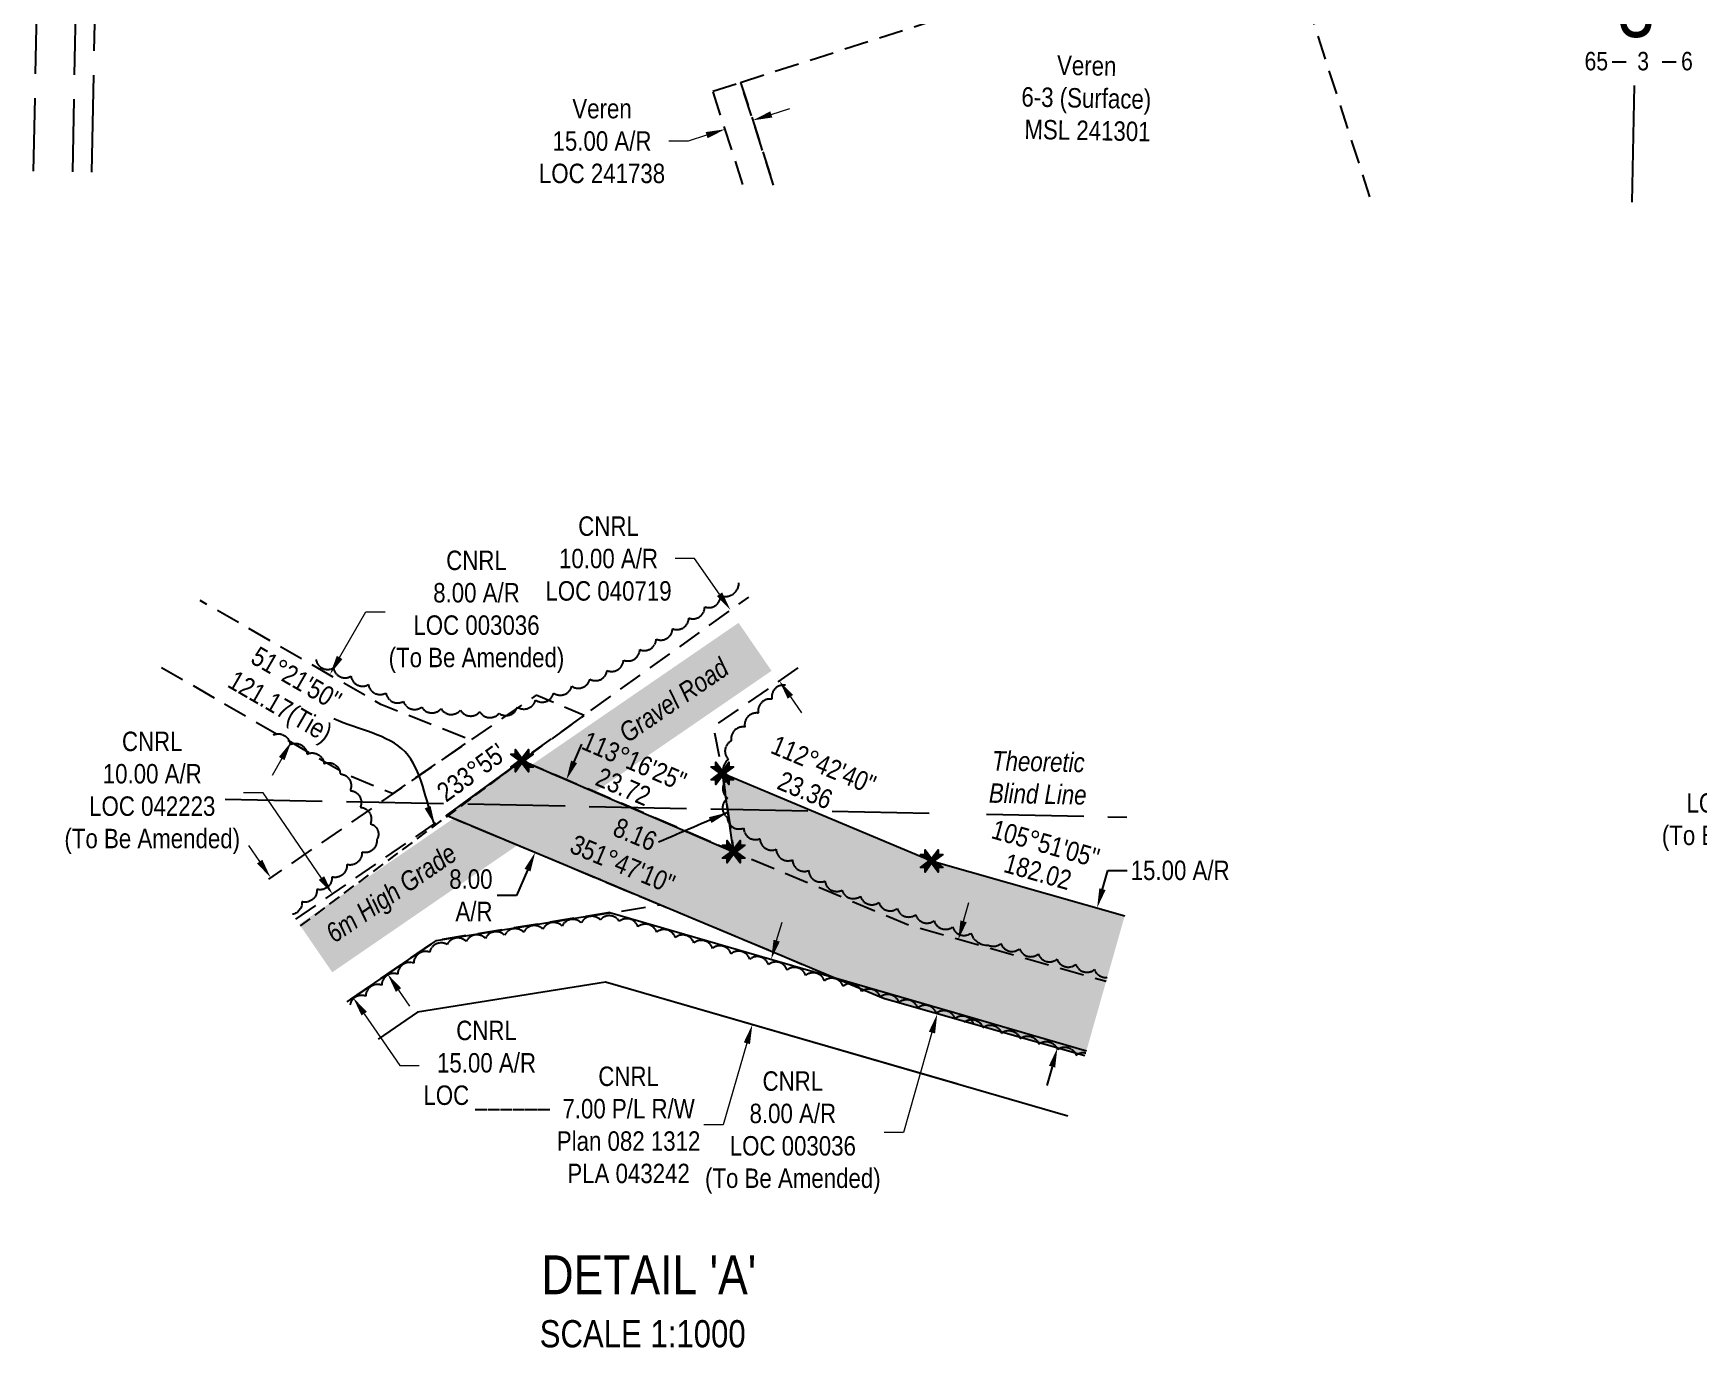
# Model space of a CAD drawing. Extents: x 410869 to 416967, y 6049756 to 6052439.
# Drawn here: x 410967 to 411824, y 6050023 to 6050700 of the extents above; entities that cross this region are included whole.
import ezdxf
from ezdxf.enums import TextEntityAlignment as Align

# ---------------------------------------------------------------- set-up
doc = ezdxf.new("R2010")
doc.units = 0
doc.header["$LTSCALE"] = 5
doc.header["$PDSIZE"] = 0.5
for name, pattern in [('0', [1, 1, 0]), ('foc-ACCESSROAD', [3.75, 2.5, -1.25]), ('foc-QUARTERLINE', [33, 25, -3, 2, -3]), ('foc-TIELINE', [1.875, 1.25, -0.625]), ('foc-UNSURVEYED', [12.5, 10, -2.5])]:
    doc.linetypes.add(name, pattern=pattern)
doc.layers.get('Defpoints').update_dxf_attribs({"color": 9})
for name, color, linetype in [('10', 1, 'Continuous'), ('9', 3, 'Continuous'), ('AS-ROADS', 254, 'Continuous'), ('C-AR', 13, 'foc-ACCESSROAD'), ('C-RW', 13, 'Continuous'), ('DETAIL-T', 7, 'Continuous'), ('F-AR', 190, 'foc-ACCESSROAD'), ('F-WS', 190, 'foc-ACCESSROAD'), ('L-BD', 7, 'Continuous'), ('L-MON', 1, 'Continuous'), ('L-QSEC', 8, 'foc-QUARTERLINE'), ('L-SECLBL', 7, 'Continuous'), ('L-TIE', 7, 'foc-TIELINE'), ('L-USEC', 7, 'foc-UNSURVEYED'), ('P-PROPOSED', 10, 'Continuous'), ('P-PROPOSED-H', 21, 'Continuous'), ('P-TXT', 4, 'Continuous'), ('T-BUSH', 110, '0')]:
    doc.layers.add(name, color=color, linetype=linetype)
for name, color, linetype, lineweight in [('C-AR-T', 13, 'Continuous', 9), ('F-AR-T', 190, 'Continuous', 9), ('F-WS-T', 190, 'Continuous', 9), ('T-TEXT', 48, 'Continuous', 18)]:
    doc.layers.add(name, color=color, linetype=linetype, lineweight=lineweight)
doc.styles.add('80', font='ARIALN.TTF', dxfattribs={"height": 10})
doc.styles.add('80CG', font='ARIALN.TTF', dxfattribs={"height": 10})
doc.styles.add('80L', font='ARIALN.TTF', dxfattribs={"height": 10})
doc.styles.add('SIMPLEX', font='ARIALN.TTF')
doc.styles.get("Standard").update_dxf_attribs({"font": 'ARIALN.TTF'})
doc.dimstyles.new('Compass 5 000', dxfattribs={"dimscale": 5, "dimtxt": 9, "dimasz": 2, "dimexe": 0.2, "dimexo": 0.0625, "dimgap": 0.5, "dimtad": 0, "dimtih": 1, "dimtoh": 1, "dimzin": 0, "dimdsep": 46, "dimtxsty": '80CG', "dimcen": 0.1, "dimse1": 1, "dimse2": 1, "dimclrd": 256, "dimclrt": 256, "dimaunit": 1, "dimadec": 4, "dimazin": 0, "dimtfac": 0.06, "dimtofl": 0, "dimtmove": 0, "dimatfit": 1, "dimfxl": 0.2, "dimtolj": 1, "dimtzin": 0, "dimlwd": -1, "dimarcsym": 0})

# ---------------------------------------------------------------- blocks, each defined once
blk = doc.blocks.new('L-SECLBL')
at = {"layer": '9', "color": 7}
for p, q in [((-5.08, -27.83), (-12.29, -27.83)), ((20.7, -27.83), (13.5, -27.83))]:
    blk.add_line(p, q, dxfattribs=at)
at = {"layer": '10', "color": 2, "style": 'SIMPLEX'}
blk.add_attdef('SEC', text='', height=30, dxfattribs=at).set_placement((0, 0), align=Align.MIDDLE)
at = {"layer": '10', "color": 5, "style": '80L'}
blk.add_attdef('TWP', text='', height=9.5, dxfattribs=at).set_placement((-14.43, -27.37), align=Align.MIDDLE_RIGHT)
blk.add_attdef('RGE', text='', height=9.5, dxfattribs=at).set_placement((3.62, -27.37), align=Align.MIDDLE_CENTER)
blk.add_attdef('MER', text='', height=9.5, dxfattribs=at).set_placement((23.17, -27.37), align=Align.MIDDLE_LEFT)
blk = doc.blocks.new('*D259')
at = {"layer": 'C-AR-T', "transparency": 16777216}
for p, q in [((411966.15, 6050386.17), (411972.28, 6050394.08)), ((411929.38, 6050338.72), (411907.53, 6050310.51)), ((411907.53, 6050310.51), (411897.53, 6050310.51))]:
    blk.add_line(p, q, dxfattribs=at)
for points in [[(411964.83, 6050387.19), (411967.47, 6050385.15), (411960.03, 6050378.27)], [(411928.07, 6050339.74), (411930.7, 6050337.7), (411935.51, 6050346.63)]]:
    blk.add_solid(points, dxfattribs=at)
at = {"layer": 'Defpoints', "color": 0, "transparency": 16777216}
for p in [(411958.1, 6050379.76), (411960.03, 6050378.27), (411933.58, 6050348.12)]:
    blk.add_point(p, dxfattribs=at)
at = {"layer": 'C-AR-T', "transparency": 16777216, "insert": (411850.51, 6050310.51), "char_height": 10, "attachment_point": 5, "style": '80CG'}
blk.add_mtext('\\A1;CNRL\\P8.00 A/R\\PLOC 003036\\P(To Be Amended)', dxfattribs=at)
blk = doc.blocks.new('*D261')
at = {"layer": 'C-AR-T', "transparency": 16777216}
for p, q in [((411124.63, 6050378.55), (411138.07, 6050402.02)), ((411138.07, 6050402.02), (411148.07, 6050402.02)), ((411094.82, 6050326.51), (411089.85, 6050317.83))]:
    blk.add_line(p, q, dxfattribs=at)
for points in [[(411123.18, 6050379.38), (411126.08, 6050377.72), (411119.66, 6050369.87)], [(411093.38, 6050327.34), (411096.27, 6050325.68), (411099.79, 6050335.18)]]:
    blk.add_solid(points, dxfattribs=at)
at = {"layer": 'Defpoints', "color": 0, "transparency": 16777216}
for p in [(411119.66, 6050369.87), (411137.75, 6050359.52), (411117.88, 6050324.83)]:
    blk.add_point(p, dxfattribs=at)
at = {"layer": 'C-AR-T', "transparency": 16777216, "insert": (411195.08, 6050402.02), "char_height": 10, "attachment_point": 5, "style": '80CG'}
blk.add_mtext('\\A1;CNRL\\P8.00 A/R\\PLOC 003036\\P(To Be Amended)', dxfattribs=at)
blk = doc.blocks.new('*D263')
at = {"layer": 'C-AR-T', "transparency": 16777216}
for p, q in [((411083.48, 6050273.47), (411077.81, 6050281.71)), ((411137.26, 6050195.2), (411155.64, 6050168.46)), ((411155.64, 6050168.46), (411165.64, 6050168.46))]:
    blk.add_line(p, q, dxfattribs=at)
for points in [[(411084.85, 6050274.42), (411082.1, 6050272.53), (411089.14, 6050265.23)], [(411138.64, 6050196.15), (411135.89, 6050194.26), (411131.6, 6050203.45)]]:
    blk.add_solid(points, dxfattribs=at)
at = {"layer": 'Defpoints', "color": 0, "transparency": 16777216}
for p in [(411100.91, 6050273.32), (411143.37, 6050211.53), (411131.6, 6050203.45)]:
    blk.add_point(p, dxfattribs=at)
at = {"layer": 'C-AR-T', "transparency": 16777216, "insert": (411200.25, 6050168.46), "char_height": 10, "attachment_point": 5, "style": '80CG'}
blk.add_mtext('\\A1;CNRL\\P15.00 A/R\\PLOC ______', dxfattribs=at)
blk = doc.blocks.new('*D265')
at = {"layer": 'C-AR-T', "transparency": 16777216}
for p, q in [((411085.19, 6050308.85), (411075.19, 6050308.85)), ((411115.3, 6050265.03), (411085.19, 6050308.85)), ((411154.94, 6050207.35), (411160.61, 6050199.11))]:
    blk.add_line(p, q, dxfattribs=at)
for points in [[(411116.68, 6050265.98), (411113.93, 6050264.09), (411120.97, 6050256.79)], [(411156.32, 6050208.3), (411153.57, 6050206.41), (411149.28, 6050215.6)]]:
    blk.add_solid(points, dxfattribs=at)
at = {"layer": 'Defpoints', "color": 0, "transparency": 16777216}
for p in [(411131.59, 6050264.1), (411120.97, 6050256.79), (411159.91, 6050222.9)]:
    blk.add_point(p, dxfattribs=at)
at = {"layer": 'C-AR-T', "transparency": 16777216, "insert": (411028.17, 6050308.85), "char_height": 10, "attachment_point": 5, "style": '80CG'}
blk.add_mtext('\\A1;CNRL\\P10.00 A/R\\PLOC 042223\\P(To Be Amended)', dxfattribs=at)
blk = doc.blocks.new('*D266')
at = {"layer": 'C-AR-T', "transparency": 16777216}
for p, q in [((411349.61, 6050232.78), (411352.39, 6050242.38)), ((411334.29, 6050179.97), (411322.09, 6050137.9)), ((411322.09, 6050137.9), (411312.09, 6050137.9))]:
    blk.add_line(p, q, dxfattribs=at)
for points in [[(411348.01, 6050233.24), (411351.21, 6050232.31), (411346.82, 6050223.17)], [(411332.69, 6050180.43), (411335.89, 6050179.51), (411337.08, 6050189.57)]]:
    blk.add_solid(points, dxfattribs=at)
at = {"layer": 'Defpoints', "color": 0, "transparency": 16777216}
for p in [(411337.73, 6050225.81), (411327.98, 6050192.21), (411337.08, 6050189.57)]:
    blk.add_point(p, dxfattribs=at)
at = {"layer": 'C-AR-T', "transparency": 16777216, "insert": (411273.39, 6050137.9), "char_height": 10, "attachment_point": 5, "style": '80CG'}
blk.add_mtext('\\A1;CNRL\\P7.00 P/L R/W\\PPlan 082 1312\\PPLA 043242', dxfattribs=at)
blk = doc.blocks.new('*D273')
at = {"layer": 'Defpoints', "color": 0, "transparency": 16777216}
for p in [(411337.27, 6050655.25), (411322.99, 6050650.66), (411323.07, 6050650.42)]:
    blk.add_point(p, dxfattribs=at)
at = {"layer": 'F-AR-T', "transparency": 16777216}
for p, q in [((411346.87, 6050658.06), (411356.39, 6050661.11)), ((411304.03, 6050644.3), (411294.03, 6050644.3)), ((411313.55, 6050647.36), (411304.03, 6050644.3))]:
    blk.add_line(p, q, dxfattribs=at)
for points in [[(411346.36, 6050659.64), (411347.38, 6050656.47), (411337.35, 6050655)], [(411313.04, 6050648.95), (411314.06, 6050645.77), (411323.07, 6050650.42)]]:
    blk.add_solid(points, dxfattribs=at)
at = {"layer": 'F-AR-T', "transparency": 16777216, "insert": (411259.71, 6050644.3), "char_height": 10, "attachment_point": 5, "style": '80CG'}
blk.add_mtext('\\A1;Veren\\P15.00 A/R\\PLOC 241738', dxfattribs=at)
blk = doc.blocks.new('*D282')
at = {"layer": 'Defpoints', "color": 0, "transparency": 16777216}
for p in [(411241.37, 6050315.62), (411261.64, 6050306.9), (411245.58, 6050269.58)]:
    blk.add_point(p, dxfattribs=at)
at = {"layer": 'P-TXT', "transparency": 16777216}
for p, q in [((411245.32, 6050324.8), (411249.27, 6050333.99)), ((411221.37, 6050269.11), (411215.76, 6050256.07)), ((411215.76, 6050256.07), (411205.76, 6050256.07))]:
    blk.add_line(p, q, dxfattribs=at)
for points in [[(411243.79, 6050325.46), (411246.85, 6050324.14), (411241.37, 6050315.62)], [(411219.83, 6050269.77), (411222.9, 6050268.45), (411225.32, 6050278.29)]]:
    blk.add_solid(points, dxfattribs=at)
at = {"layer": 'P-TXT', "transparency": 16777216, "insert": (411192.2, 6050256.07), "char_height": 10, "attachment_point": 5, "style": '80CG'}
blk.add_mtext('\\A1;8.00\\P A/R', dxfattribs=at)
blk = doc.blocks.new('TEMP')
h = blk.add_hatch(color=255)
h.dxf.hatch_style = 1
h.paths.add_polyline_path([(0, 0.25), (-0.67, 1.15), (-0.67, 0.67), (-1.15, 0.67), (-0.25, 0), (-1.15, -0.67), (-0.67, -0.67), (-0.67, -1.15), (0, -0.25), (0.67, -1.15), (0.67, -0.67), (1.15, -0.67), (0.25, 0), (1.15, 0.67), (0.67, 0.67), (0.67, 1.15)])
h.paths.add_polyline_path([(0.57, 0.85), (0.57, 0.57), (0.85, 0.57), (0.08, 0), (0.85, -0.57), (0.57, -0.57), (0.57, -0.85), (0, -0.08), (-0.57, -0.85), (-0.57, -0.57), (-0.85, -0.57), (-0.08, 0), (-0.85, 0.57), (-0.57, 0.57), (-0.57, 0.85), (0, 0.08)], flags=16)
h = blk.add_hatch(color=1)
h.dxf.hatch_style = 1
h.paths.add_polyline_path([(0, 0.08), (-0.57, 0.85), (-0.57, 0.57), (-0.85, 0.57), (-0.08, 0), (-0.85, -0.57), (-0.57, -0.57), (-0.57, -0.85), (0, -0.08), (0.57, -0.85), (0.57, -0.57), (0.85, -0.57), (0.08, 0), (0.85, 0.57), (0.57, 0.57), (0.57, 0.85)])
at = {"color": 1}
for p, q in [((-0.08, 0), (0.08, 0)), ((0, 0.08), (0, -0.08))]:
    blk.add_line(p, q, dxfattribs=at)
at = {"color": 255, "flags": 128}
blk.add_lwpolyline([(-0.25, 0), (-1.15, 0.67), (-0.67, 0.67), (-0.67, 1.15), (0, 0.25), (0.67, 1.15), (0.67, 0.67), (1.15, 0.67), (0.25, 0), (1.15, -0.67), (0.67, -0.67), (0.67, -1.15), (0, -0.25), (-0.67, -1.15), (-0.67, -0.67), (-1.15, -0.67)], close=True, dxfattribs=at)
at = {"color": 1, "flags": 128}
blk.add_lwpolyline([(-0.08, 0), (-0.85, 0.57), (-0.57, 0.57), (-0.57, 0.85), (0, 0.08), (0.57, 0.85), (0.57, 0.57), (0.85, 0.57), (0.08, 0), (0.85, -0.57), (0.57, -0.57), (0.57, -0.85), (0, -0.08), (-0.57, -0.85), (-0.57, -0.57), (-0.85, -0.57)], close=True, dxfattribs=at)
blk = doc.blocks.new('*D303')
at = {"layer": 'Defpoints', "color": 0, "transparency": 16777216}
for p in [(411500.26, 6050253.73), (411514.6, 6050249.66), (411479.79, 6050181.61)]:
    blk.add_point(p, dxfattribs=at)
at = {"layer": 'P-TXT', "transparency": 16777216}
for p, q in [((411517.33, 6050259.28), (411520.06, 6050268.9)), ((411520.06, 6050268.9), (411530.06, 6050268.9)), ((411491.39, 6050167.92), (411488.66, 6050158.3))]:
    blk.add_line(p, q, dxfattribs=at)
for points in [[(411515.72, 6050259.73), (411518.93, 6050258.82), (411514.6, 6050249.66)], [(411489.78, 6050168.38), (411492.99, 6050167.47), (411494.12, 6050177.54)]]:
    blk.add_solid(points, dxfattribs=at)
at = {"layer": 'P-TXT', "transparency": 16777216, "insert": (411557.34, 6050268.9), "char_height": 10, "attachment_point": 5, "style": '80CG'}
blk.add_mtext('\\A1;15.00 A/R', dxfattribs=at)

msp = doc.modelspace()

# ---------------------------------------------------------------- hatches: boundary and pattern name
at = {"layer": 'P-PROPOSED-H'}
h = msp.add_hatch(color=256, dxfattribs=at)
h.dxf.hatch_style = 1
h.paths.add_polyline_path([(411508.333, 6050173.507), (411528.809, 6050245.623), (411429.369, 6050273.858), (411321.651, 6050318.943), (411327.478, 6050278.579), (411218.515, 6050325.447), (411179.637, 6050297.115), (411404.57, 6050202.97)])

# ---------------------------------------------------------------- linework, layer by layer
at = {"layer": 'AS-ROADS', "const_width": 29.987, "flags": 128}
msp.add_lwpolyline([(411338.494, 6050384.018), (411112.364, 6050228.863)], dxfattribs=at)
at = {"layer": 'C-AR', "flags": 128}
for points in [[(411032.969, 6050373.447), (411128.244, 6050318.39), (411152.116, 6050308.507), (411192.118, 6050335.996), (411145.923, 6050354.334), (411052.753, 6050407.874)], [(411360.57, 6050373.151), (411317.027, 6050342.972), (411321.651, 6050318.943), (411327.478, 6050278.579), (411218.209, 6050325.579), (411335.296, 6050409.617)], [(411130.398, 6050202.621), (411174.499, 6050232.927), (411289.459, 6050251.149), (411179.637, 6050297.115), (411250.472, 6050348.735), (411225.727, 6050359.092), (411087.939, 6050264.405)], [(411451.011, 6050189.775), (411405.098, 6050202.811), (411179.694, 6050297.154), (411218.515, 6050325.447), (411327.478, 6050278.579), (411418.319, 6050240.602), (411519.247, 6050211.944)], [(411102.088, 6050243.817), (411179.637, 6050297.115)]]:
    msp.add_lwpolyline(points, dxfattribs=at)
at = {"layer": 'C-AR-T'}
for p, q in [((411307.366, 6050429.404), (411297.366, 6050429.404)), ((411320.186, 6050411.079), (411307.366, 6050429.404)), ((411356.664, 6050358.278), (411362.36, 6050350.059)), ((411445.821, 6050242.732), (411448.552, 6050252.352)), ((411429.564, 6050185.477), (411414.95, 6050134.01)), ((411414.95, 6050134.01), (411404.95, 6050134.01))]:
    msp.add_line(p, q, dxfattribs=at)
for points in [[(411321.556, 6050412.028), (411318.816, 6050410.13), (411325.883, 6050402.86)], [(411358.033, 6050359.227), (411355.294, 6050357.328), (411350.967, 6050366.496)], [(411444.217, 6050243.188), (411447.424, 6050242.277), (411443.089, 6050233.113)], [(411427.96, 6050185.933), (411431.167, 6050185.022), (411432.295, 6050195.097)]]:
    msp.add_solid(points, dxfattribs=at)
at = {"layer": 'C-RW'}
for points in [[(411128.562, 6050201.36), (411174.499, 6050232.927), (411263.692, 6050247.281), (411451.847, 6050192.718)], [(411128.562, 6050201.36), (411174.499, 6050232.927), (411263.692, 6050247.281), (411509.075, 6050176.123)], [(411442.291, 6050159.064), (411261.494, 6050211.493), (411164.781, 6050195.928), (411144.55, 6050182.026)], [(411499.519, 6050142.468), (411261.494, 6050211.493), (411164.781, 6050195.928), (411144.55, 6050182.026)]]:
    msp.add_lwpolyline(points, dxfattribs=at)
at = {"layer": 'F-AR'}
msp.add_lwpolyline([(411332.188, 6050622.007), (411316.795, 6050669.963), (411331.071, 6050674.545), (411348.037, 6050621.692)], dxfattribs=at)
at = {"layer": 'F-AR', "flags": 128}
msp.add_lwpolyline([(411263.734, 6050247.263), (411174.499, 6050232.927), (411128.565, 6050201.357)], dxfattribs=at)
at = {"layer": 'F-WS'}
msp.add_lwpolyline([(411348.037, 6050621.692), (411331.071, 6050674.545), (411470.288, 6050719.226), (411607.394, 6050763.243), (411622.491, 6050716.206), (411654.786, 6050615.598)], dxfattribs=at)
at = {"layer": 'L-QSEC'}
msp.add_line((411790.071, 6050612.867), (411791.265, 6050672.873), dxfattribs=at)
at = {"layer": 'L-TIE'}
msp.add_line((411104.462, 6050240.362), (411218.515, 6050325.447), dxfattribs=at)
at = {"layer": 'L-USEC'}
for p, q in [((410968.89, 6050728.857), (410966.93, 6050628.876)), ((410989.011, 6050728.457), (410987.052, 6050628.485)), ((410997.1, 6050628.29), (410999.059, 6050728.258)), ((411065.705, 6050305.603), (411433.271, 6050298.301)), ((411457.679, 6050297.816), (411529.818, 6050296.383))]:
    msp.add_line(p, q, dxfattribs=at)
at = {"layer": 'P-PROPOSED', "flags": 128}
msp.add_lwpolyline([(411508.333, 6050173.507), (411404.57, 6050202.97), (411179.637, 6050297.115), (411218.515, 6050325.447), (411327.478, 6050278.579), (411321.651, 6050318.943), (411429.369, 6050273.858), (411528.809, 6050245.623)], dxfattribs=at)
at = {"layer": 'T-BUSH', "flags": 128}
for points in [[(411112.403, 6050377.477, 0.5205671), (411121.422, 6050373.167, 0.5205671), (411130.441, 6050368.858, 0.5205671), (411139.46, 6050364.548, 0.5205671), (411148.478, 6050360.239, 0.5205671), (411157.497, 6050355.93, 0.5205671), (411166.896, 6050353.029, 0.5205671), (411176.859, 6050352.222, 0.5205671), (411186.822, 6050351.416, 0.5205671), (411196.785, 6050350.61, 0.5205671), (411206.748, 6050349.803, 0.5205671), (411216.131, 6050353.039, 0.5205671), (411225.465, 6050356.614, 0.5205671), (411234.8, 6050360.189, 0.5205671), (411244.134, 6050363.764, 0.5205671), (411253.468, 6050367.34, 0.5205671), (411262.35, 6050371.813, 0.5205671), (411270.775, 6050377.192, 0.5205671), (411279.2, 6050382.57, 0.5205671), (411287.625, 6050387.949, 0.5205671), (411296.05, 6050393.328, 0.5205671), (411304.409, 6050398.805, 0.5205671), (411312.577, 6050404.566, 0.5205671), (411320.746, 6050410.327, 0.5205671), (411330.168, 6050416.972, 0.5205671)], [(411354.125, 6050364.238, 0.520567), (411347.16, 6050357.069, 0.5205671), (411340.194, 6050349.9, 0.5205671), (411333.229, 6050342.731, 0.5205671), (411326.263, 6050335.562, 0.5205671), (411324.809, 6050326.085, 0.5205671), (411324.587, 6050316.092, 0.5205671), (411324.365, 6050306.099, 0.5205671), (411324.228, 6050296.151, 0.5205671), (411332.604, 6050290.696, 0.5205671), (411340.98, 6050285.242, 0.5205671), (411349.357, 6050279.788, 0.5205671), (411357.733, 6050274.334, 0.5205671), (411366.11, 6050268.88, 0.5205671), (411374.486, 6050263.425, 0.5205671), (411383.258, 6050258.791, 0.5205671), (411392.741, 6050255.632, 0.5205671), (411402.224, 6050252.473, 0.5205671), (411411.708, 6050249.314, 0.5205671), (411421.191, 6050246.154, 0.5205671), (411430.674, 6050242.995, 0.5205671), (411440.157, 6050239.836, 0.5205671), (411449.64, 6050236.677, 0.3503498), (411458.572, 6050230.466, 0.3503498)], [(411090.446, 6050338.657, -0.520567), (411099.146, 6050333.736, -0.5205671), (411107.847, 6050328.816, -0.5205671), (411116.547, 6050323.895, -0.5205671), (411124.897, 6050318.614, -0.5205671), (411130.053, 6050310.05, -0.5205671), (411135.209, 6050301.487, -0.5205671), (411140.365, 6050292.924, -0.5205671), (411143.745, 6050284.664, -0.5205671), (411136.042, 6050278.294, -0.5205671), (411128.339, 6050271.924, -0.5205671), (411120.636, 6050265.554, -0.5205671), (411112.933, 6050259.184, -0.5205671), (411105.23, 6050252.814, -0.3799683), (411100.351, 6050246.344, -0.3799683)], [(411451.012, 6050189.838, 0.520567), (411441.412, 6050192.622, 0.5205671), (411431.812, 6050195.406, 0.5205671), (411422.212, 6050198.19, 0.5205671), (411412.611, 6050200.974, 0.5205671), (411403.011, 6050203.758, 0.5205671), (411393.411, 6050206.542, 0.5205671), (411383.811, 6050209.326, 0.5205671), (411374.211, 6050212.11, 0.5205671), (411364.611, 6050214.894, 0.5205671), (411355.011, 6050217.677, 0.5205671), (411345.411, 6050220.461, 0.5205671), (411335.811, 6050223.245, 0.5205671), (411326.211, 6050226.029, 0.5205671), (411316.611, 6050228.813, 0.5205671), (411307.01, 6050231.597, 0.5205671), (411297.41, 6050234.381, 0.5205671), (411287.81, 6050237.165, 0.5205671), (411278.21, 6050239.949, 0.5205671), (411268.61, 6050242.733, 0.5205671), (411258.884, 6050243.47, 0.5205671), (411249.016, 6050241.882, 0.5205671), (411239.147, 6050240.294, 0.5205671), (411229.278, 6050238.706, 0.5205671), (411219.41, 6050237.117, 0.5205671), (411209.541, 6050235.529, 0.5205671), (411199.673, 6050233.941, 0.5205671), (411189.804, 6050232.353, 0.5205671), (411179.935, 6050230.765, 0.5205671), (411170.988, 6050226.875, 0.5205671), (411162.751, 6050221.214, 0.5205671), (411154.513, 6050215.552, 0.5205671), (411146.275, 6050209.891, 0.5205671), (411138.038, 6050204.229, 0.4616387), (411129.92, 6050199.718, 0.4616387)], [(411458.572, 6050230.466, 0.2904841), (411465.06, 6050231.275, 0.5205671), (411474.692, 6050228.603, 0.5205671), (411484.324, 6050225.931, 0.5205671), (411493.955, 6050223.259, 0.5205671), (411503.587, 6050220.587, 0.5205671), (411513.219, 6050217.916, 0.3558691), (411519.804, 6050213.908, 0.3558691)], [(411446.187, 6050190.869, -0.520567), (411455.772, 6050188.034, -0.5205671), (411465.357, 6050185.199, -0.5205671), (411474.942, 6050182.363, -0.5205671), (411484.527, 6050179.528, -0.5205671), (411494.112, 6050176.693, -0.5205671), (411503.697, 6050173.858, -0.2243325), (411508.771, 6050175.051, -0.2243325)]]:
    msp.add_lwpolyline(points, format="xyb", dxfattribs=at)

# ---------------------------------------------------------------- block references
at = {"layer": 'L-MON', "color": 6, "xscale": 4.99779799999998, "yscale": 4.99779799999998, "zscale": 4.99779799999998}
msp.add_blockref('TEMP', (411218.515, 6050325.447), dxfattribs=at)
at = {"layer": 'L-MON', "color": 2, "xscale": 4.99779799999998, "yscale": 4.99779799999998, "zscale": 4.99779799999998}
for p in [(411321.651, 6050318.943), (411327.478, 6050278.579), (411429.369, 6050273.858)]:
    msp.add_blockref('TEMP', p, dxfattribs=at)
at = {"layer": 'L-SECLBL', "xscale": 0.9995596, "yscale": 0.9995596, "zscale": 0.9995596}
msp.add_blockref('L-SECLBL', (411792.041, 6050712.847), dxfattribs=at).add_auto_attribs({'SEC': '3', 'TWP': '65', 'RGE': '3', 'MER': '6'})

# ---------------------------------------------------------------- texts
at = {"layer": 'C-AR-T', "char_height": 10, "attachment_point": 5, "style": '80CG'}
for s, insert in [('\\A1;CNRL\\P10.00 A/R\\PLOC 040719', (411263.051, 6050429.404)), ('\\A1;CNRL\\P8.00 A/R\\PLOC 003036\\P(To Be Amended)', (411357.934, 6050134.01))]:
    msp.add_mtext(s, dxfattribs=dict(at, insert=insert))
at = {"layer": 'DETAIL-T', "color": 3, "insert": (411280.65, 6050047.027), "char_height": 19.99119, "width": 223.75944, "attachment_point": 5, "style": '80CG'}
msp.add_mtext(" DETAIL 'A'\\P{\\H0.7x;SCALE 1:1000}", dxfattribs=at)
at = {"layer": 'F-WS-T', "insert": (411436.814, 6050689.566), "char_height": 9.99561, "attachment_point": 1, "rotation": 358.877107, "style": '80'}
msp.add_mtext_dynamic_manual_height_columns('\\pi57.26;Veren\\P\\pi39.25;6-3 (Surface)\\P\\pi41.125;MSL 241301', width=144.21392, gutter_width=45, heights=[0], dxfattribs=at)
at = {"layer": 'L-BD', "style": '80L'}
for s, rotation, p in [("233°55'", 36.0845, (411192.535, 6050319.425)), ("105°51'05''", 344.1484, (411488.167, 6050282.724)), ('182.02', 344.1484, (411484.071, 6050268.301))]:
    msp.add_text(s, height=9.9956, rotation=rotation, dxfattribs=at).set_placement(p, align=Align.MIDDLE)
at = {"layer": 'L-BD'}
for s, p in [('113°16\'25"', (411276.332, 6050325.149)), ('23.72', (411270.704, 6050312.064))]:
    msp.add_text(s, height=9.9956, rotation=336.726257, dxfattribs=at).set_placement(p, align=Align.MIDDLE_CENTER)
for s, p in [('112°42\'40"', (411345.849, 6050329.587)), ('23.36', (411349.148, 6050311.17))]:
    msp.add_text(s, height=9.9956, rotation=337.288384, dxfattribs=at).set_placement(p)
at = {"layer": 'L-BD', "insert": (411104.94, 6050372.134), "char_height": 9.9956, "width": 58.65507, "attachment_point": 2, "rotation": 329.977248, "style": '80L'}
msp.add_mtext("51°21'50''\\P121.17(Tie) ", dxfattribs=at)
at = {"layer": 'L-BD', "insert": (411278.703, 6050292.132), "char_height": 9.9956, "width": 29.8227, "attachment_point": 2, "rotation": 337.288384}
msp.add_mtext('8.16\\P351°47\'10" ', dxfattribs=at)
at = {"layer": 'L-USEC', "insert": (411484.45, 6050329.93), "char_height": 9.99563, "width": 50.10538, "attachment_point": 2, "rotation": 358.861892, "style": '80L'}
msp.add_mtext('{\\fArial Narrow|b0|i1|c0|p34;Theoretic \\PBlind Line}', dxfattribs=at)
at = {"layer": 'T-TEXT', "char_height": 9.99563, "attachment_point": 2, "rotation": 34.455241, "style": '80L'}
for s, insert, width in [('{\\fArial Narrow|b0|i1|c0|p34;Gravel Road}', (411293.748, 6050360.726), 64.942), ('{\\fArial Narrow|b0|i1|c0|p34;6m High Grade}', (411148.303, 6050261.433), 77.46041)]:
    msp.add_mtext(s, dxfattribs=dict(at, insert=insert, width=width))

# ---------------------------------------------------------------- dimensions: what is measured, and where the dimension line sits
at = {"layer": 'C-AR-T'}
for base, p1, p2, angle, text, picture, middle in [((411119.66, 6050369.875), (411117.88, 6050324.825), (411137.748, 6050359.515), 60.199661, 'CNRL\\P8.00 A/R\\PLOC 003036\\P(To Be Amended)', '*D261', (411195.085, 6050402.019)), ((411960.027, 6050378.268), (411933.582, 6050348.121), (411958.099, 6050379.762), 52.228955, 'CNRL\\P8.00 A/R\\PLOC 003036\\P(To Be Amended)', '*D259', (411850.511, 6050310.514)), ((411120.966, 6050256.791), (411159.907, 6050222.899), (411131.594, 6050264.096), 124.499813, 'CNRL\\P10.00 A/R\\PLOC 042223\\P(To Be Amended)', '*D265', (411028.17, 6050308.852)), ((411131.598, 6050203.446), (411100.909, 6050273.318), (411143.367, 6050211.533), 304.496561, 'CNRL\\P15.00 A/R\\PLOC ______', '*D263', (411200.246, 6050168.457)), ((411337.078, 6050189.574), (411337.728, 6050225.812), (411327.984, 6050192.211), 253.828461, 'CNRL\\P7.00 P/L R/W\\PPlan 082 1312\\PPLA 043242', '*D266', (411273.389, 6050137.901))]:
    dim = msp.add_linear_dim(base=base, p1=p1, p2=p2, angle=angle, text=text, dimstyle='Compass 5 000', dxfattribs=at)
    dim.commit()
    dim.dimension.update_dxf_attribs({"geometry": picture, "text_midpoint": middle, "dimtype": 161})
at = {"layer": 'F-AR-T'}
dim = msp.add_aligned_dim(p1=(411337.266, 6050655.245), p2=(411322.99, 6050650.663), distance=0.259, text='Veren\\P15.00 A/R\\PLOC 241738', dimstyle='Compass 5 000', dxfattribs=at)
dim.commit()
dim.dimension.update_dxf_attribs({"geometry": '*D273', "text_midpoint": (411259.712, 6050644.304)})
at = {"layer": 'P-TXT'}
for base, p1, p2, angle, text, picture, middle in [((411241.371, 6050315.616), (411245.584, 6050269.575), (411261.638, 6050306.899), 66.726257, '8.00\\P A/R', '*D282', (411192.196, 6050256.067)), ((411514.596, 6050249.659), (411479.786, 6050181.612), (411500.263, 6050253.729), 74.148418, '15.00 A/R', '*D303', (411557.34, 6050268.898))]:
    dim = msp.add_linear_dim(base=base, p1=p1, p2=p2, angle=angle, text=text, dimstyle='Compass 5 000', dxfattribs=at)
    dim.commit()
    dim.dimension.update_dxf_attribs({"geometry": picture, "text_midpoint": middle, "dimtype": 161})

# ---------------------------------------------------------------- leaders
at = {"layer": 'L-BD', "path_type": 1}
for points in [[(411173.705, 6050292.209), (411158.356, 6050329.89), (411121.718, 6050346.958)], [(411324.564, 6050298.761), (411288.772, 6050283.423)]]:
    msp.add_leader(points, dimstyle='Compass 5 000', override={"dimgap": 0.5, "dimtad": 0}, dxfattribs=at)

doc.saveas('drawing.dxf')
